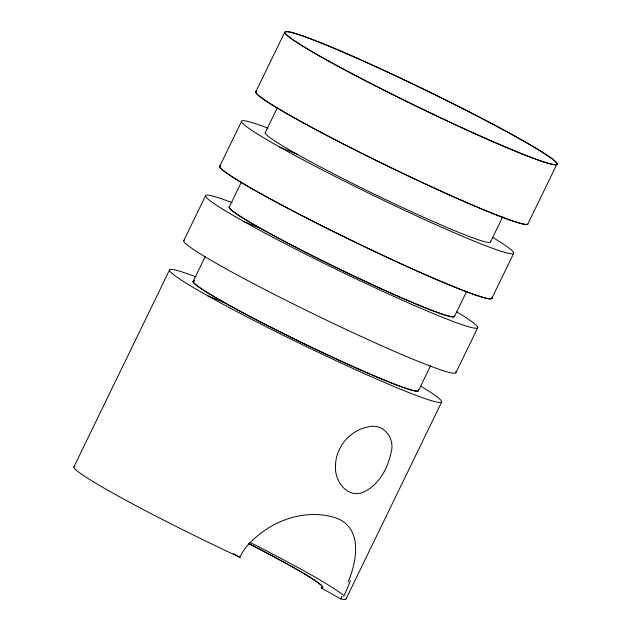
<?xml version="1.0" encoding="UTF-8"?>
<svg xmlns="http://www.w3.org/2000/svg" width="631" height="631" viewBox="0 0 631 631"><rect width="100%" height="100%" fill="white"/><g stroke="black" fill="none" stroke-linecap="round" stroke-linejoin="round"><path stroke-width="0.95" d="M348.178 581.806C357.122 561.038 362.991 527.074 335.337 517.751C305.018 508.129 270.171 520.812 249.245 543.835M341.978 596.413L340.795 598.929A151.251 9.236 25.9 0 0 346.111 598.74M255.744 91.937L284.723 32.252M219.698 166.347L241.555 121.349M73.898 466.924L169.502 270.044M183.708 240.774L205.564 195.776M265.186 132.802L277.372 107.704M193.133 281.497L205.32 256.399M229.203 207.22L241.389 182.13M490.539 241.918L502.726 216.819M418.479 390.613L430.665 365.515M454.549 316.336L466.735 291.246M556.921 164.139L527.942 223.824A151.251 9.236 25.9 0 1 382.678 163.681A151.251 9.236 25.9 0 1 256.691 91.337M491.904 298.234L513.752 253.236M346.096 598.811L441.7 401.931M455.913 372.661L477.762 327.655M279.793 147.086L296.956 154.13M243.811 221.513L260.848 228.501M207.741 295.781L224.786 302.77M340.74 598.922L321.392 588.06A125.206 7.643 25.9 0 0 248.961 543.741M233.344 553.663L240.032 557.418M240.127 557.433A151.251 9.236 25.9 0 1 74.9 466.317M249.56 542.171A151.251 9.236 25.9 0 1 343.225 595.159M239.701 557.228A67.178 64.93 -50.8 0 1 249.016 543.63M420.672 386.109A151.251 9.236 25.9 0 1 391.835 385.58A151.251 9.236 25.9 0 1 211.732 298.029A151.251 9.236 25.9 0 1 196.099 276.938M350.292 580.678A68.771 20.326 -62.4 0 1 343.714 596.421M248.89 543.709A125.206 7.643 25.9 0 1 321.305 588.005M418.298 389.926A125.206 7.643 25.9 0 1 300.49 341.978A125.206 7.643 25.9 0 1 194.474 280.953M418.243 389.887A125.206 7.643 25.9 0 1 300.435 341.939A125.206 7.643 25.9 0 1 194.427 280.905M527.958 223.966A151.251 9.236 25.9 0 1 381.913 163.24A151.251 9.236 25.9 0 1 256.659 91.329M490.35 241.239A125.206 7.643 25.9 0 1 376.565 195.239A125.206 7.643 25.9 0 1 265.572 132.4M492.858 237.493A151.251 9.236 25.9 0 1 463.761 236.83A151.251 9.236 25.9 0 1 283.729 149.302A151.251 9.236 25.9 0 1 268.151 128.243M491.707 297.406A151.251 9.236 25.9 0 1 353.668 241.523A151.251 9.236 25.9 0 1 220.203 165.858M491.754 297.233A151.251 9.236 25.9 0 1 352.887 241.05A151.251 9.236 25.9 0 1 220.669 165.748M454.304 315.618A125.206 7.643 25.9 0 1 340.519 269.618A125.206 7.643 25.9 0 1 229.581 206.818M229.534 206.779A125.206 7.643 25.9 0 0 340.519 269.618A125.206 7.643 25.9 0 0 454.359 315.658M456.868 311.919A151.251 9.236 25.9 0 1 427.771 311.257A151.251 9.236 25.9 0 1 247.738 223.729A151.251 9.236 25.9 0 1 232.161 202.669M455.716 371.833A151.251 9.236 25.9 0 1 317.677 315.942A151.251 9.236 25.9 0 1 184.213 240.285M335.511 465.536C334.138 479.852 346.174 498.064 362.115 492.622C378.324 486.209 387.702 468.857 391.078 452.49C395.471 438.332 383.112 422.565 367.928 426.998C349.929 430.232 335.755 447.308 335.511 465.536M343.848 69.244A151.251 9.236 25.9 0 0 556.779 164.533A151.251 9.236 25.9 0 0 362.659 60.623A151.251 9.236 25.9 0 0 343.848 69.244M339.233 66.973A151.251 9.236 25.9 0 0 555.974 164.738A151.251 9.236 25.9 0 0 367.258 62.879A151.251 9.236 25.9 0 0 339.233 66.973"/></g></svg>
